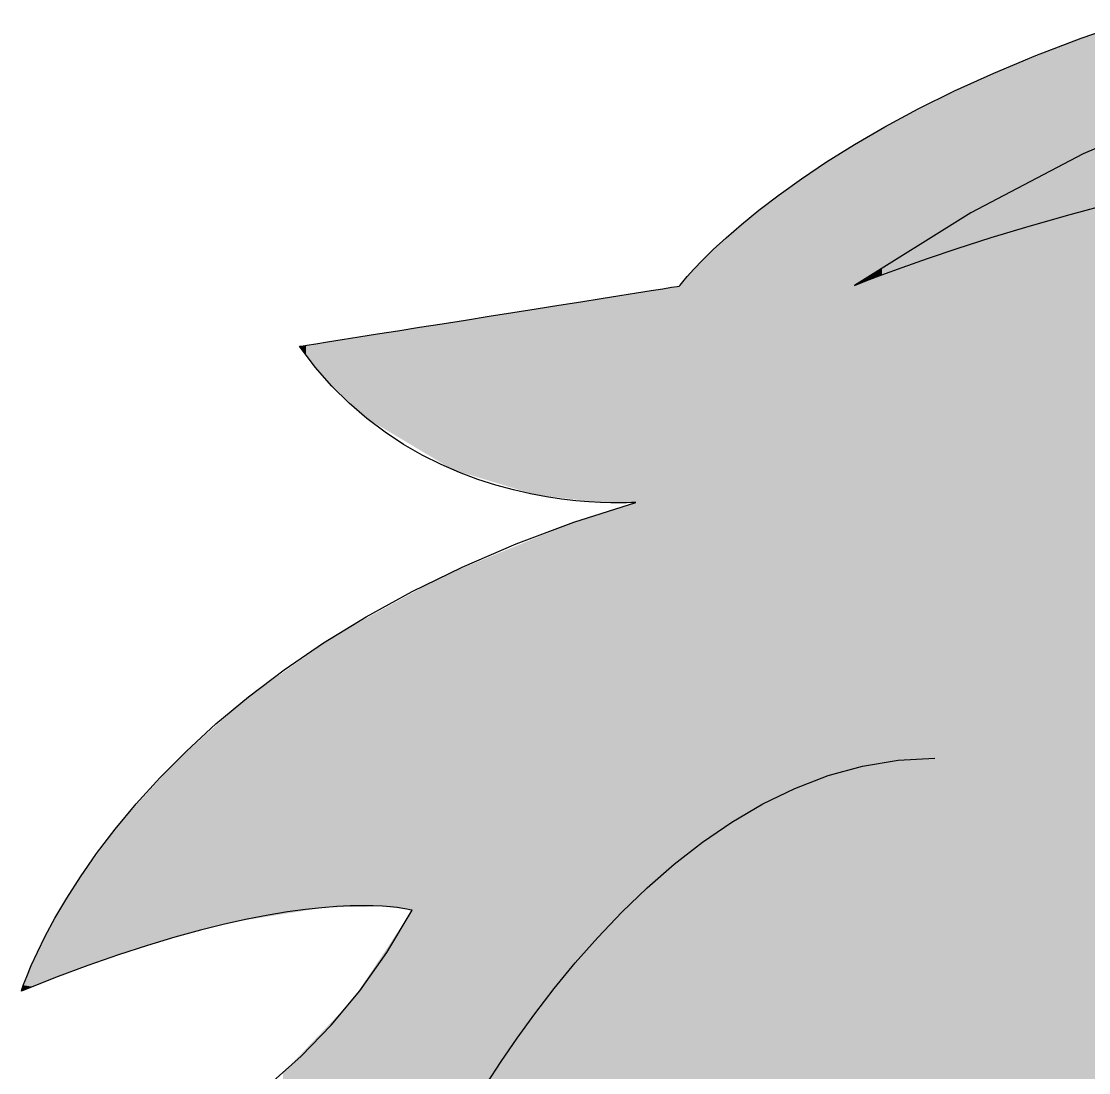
# Model space of a CAD drawing. Extents: x -42 to 1278, y -123 to 984.
# Drawn here: x 242 to 526, y 615.3 to 894.9 of the extents above; entities that cross this region are included whole.
import ezdxf

# ---------------------------------------------------------------- set-up
doc = ezdxf.new("R2010")
doc.units = 0
doc.layers.add('CABELLERA', color=7, linetype='CONTINUOUS')
doc.layers.add('CONTORNO_LON', color=7, linetype='CONTINUOUS')

# ---------------------------------------------------------------- blocks, each defined once
blk = doc.blocks.new('*U25')
at = {"layer": 'CONTORNO_LON', "color": 7, "linetype": 'CONTINUOUS'}
for points in [[(528.7, 3.38), (523.21, 890.19), (528.7, 891.97)], [(523.21, 1.91), (500.92, 881.12), (523.21, 890.19)], [(523.21, 1.91), (523.21, 890.19), (528.7, 3.38)], [(500.92, -4.04), (496.35, 879.26), (500.92, 881.12)], [(500.92, -4.04), (500.92, 881.12), (523.21, 1.91)], [(496.35, -4.81), (473.9, 868.07), (496.35, 879.26)], [(496.35, -4.81), (496.35, 879.26), (500.92, -4.04)], [(473.9, -8.61), (469.38, 865.37), (473.9, 868.07)], [(473.9, -8.61), (473.9, 868.07), (496.35, -4.81)], [(469.38, -9.38), (455.59, 857.14), (469.38, 865.37)], [(469.38, -9.38), (469.38, 865.37), (473.9, -8.61)], [(455.59, -10.36), (441.17, 846.99), (455.59, 857.14)], [(455.59, -10.36), (455.59, 857.14), (469.38, -9.38)], [(441.17, -11.4), (434.09, 841.19), (441.17, 846.99)], [(441.17, -11.4), (441.17, 846.99), (455.59, -10.36)], [(434.09, -11.9), (430.36, 838.13), (434.09, 841.19)], [(434.09, -11.9), (434.09, 841.19), (441.17, -11.4)], [(430.36, -11.95), (424.68, 832.77), (430.36, 838.13)], [(430.36, -11.95), (430.36, 838.13), (434.09, -11.9)], [(424.68, -12.01), (422.9, 831.09), (424.68, 832.77)], [(424.68, -12.01), (424.68, 832.77), (430.36, -11.95)], [(421.93, -12), (420.97, 829), (421.93, 830.04)], [(421.99, -12), (421.93, 830.04), (421.99, 830.11)], [(421.93, -12), (421.93, 830.04), (421.99, -12)], [(422.9, -12), (421.99, 830.11), (422.9, 831.09)], [(421.99, -12), (421.99, 830.11), (422.9, -12)], [(422.9, -12), (422.9, 831.09), (424.68, -12.01)], [(418.54, -12.23), (417.01, 824.51), (418.54, 826.38)], [(420.97, -12.05), (418.54, 826.38), (420.97, 829)], [(418.54, -12.23), (418.54, 826.38), (420.97, -12.05)], [(420.97, -12.05), (420.97, 829), (421.93, -12)], [(414.7, -12.56), (407.68, 823.02), (414.7, 824.14)], [(415.9, -12.42), (414.7, 824.14), (415.9, 824.33)], [(414.7, -12.56), (414.7, 824.14), (415.9, -12.42)], [(417.01, -12.34), (415.9, 824.33), (417.01, 824.51)], [(415.9, -12.42), (415.9, 824.33), (417.01, -12.34)], [(417.01, -12.34), (417.01, 824.51), (418.54, -12.23)], [(396.09, 766.95), (383.93, 819.26), (396.09, 821.19)], [(405, 766.96), (396.09, 821.19), (405, 822.6)], [(396.09, 766.95), (396.09, 821.19), (405, 766.96)], [(405.49, 767), (405, 822.6), (405.49, 822.68)], [(405, 766.96), (405, 822.6), (405.49, 767)], [(406.96, -13.41), (405.49, 822.68), (406.96, 822.91)], [(405.49, -13.63), (405.49, 822.68), (406.96, -13.41)], [(407.68, -13.33), (406.96, 822.91), (407.68, 823.02)], [(406.96, -13.41), (406.96, 822.91), (407.68, -13.33)], [(407.68, -13.33), (407.68, 823.02), (414.7, -12.56)], [(378.79, 769.01), (356.75, 814.96), (378.79, 818.45)], [(383.93, 768.4), (378.79, 818.45), (383.93, 819.26)], [(378.79, 769.01), (378.79, 818.45), (383.93, 768.4)], [(383.93, 768.4), (383.93, 819.26), (396.09, 766.95)], [(354.76, 776.89), (333.61, 811.29), (354.76, 814.64)], [(356.75, 775.7), (354.76, 814.64), (356.75, 814.96)], [(354.76, 776.89), (354.76, 814.64), (356.75, 775.7)], [(356.75, 775.7), (356.75, 814.96), (378.79, 769.01)], [(322.77, 799.9), (320.6, 809.23), (322.77, 809.57)], [(329.2, 793.75), (322.77, 809.57), (329.2, 810.59)], [(322.77, 799.9), (322.77, 809.57), (329.2, 793.75)], [(333.61, 789.52), (329.2, 810.59), (333.61, 811.29)], [(329.2, 793.75), (329.2, 810.59), (333.61, 789.52)], [(333.61, 789.52), (333.61, 811.29), (354.76, 776.89)], [(316.29, 808.12), (316.01, 808.5), (316.29, 808.55)], [(317.74, 806.1), (316.29, 808.55), (317.74, 808.78)], [(316.29, 808.12), (316.29, 808.55), (317.74, 806.1)], [(320.6, 802.57), (317.74, 808.78), (320.6, 809.23)], [(317.74, 806.1), (317.74, 808.78), (320.6, 802.57)], [(320.6, 802.57), (320.6, 809.23), (322.77, 799.9)], [(405.49, -13.63), (402.91, 766.22), (405.49, 767)], [(398.01, -14.77), (394.56, 763.54), (398.01, 764.7)], [(402.91, -14.02), (398.01, 764.7), (402.91, 766.22)], [(398.01, -14.77), (398.01, 764.7), (402.91, -14.02)], [(402.91, -14.02), (402.91, 766.22), (405.49, -13.63)], [(388.5, -16.48), (379.1, 757.65), (388.5, 761.52)], [(394.56, -15.29), (388.5, 761.52), (394.56, 763.54)], [(388.5, -16.48), (388.5, 761.52), (394.56, -15.29)], [(394.56, -15.29), (394.56, 763.54), (398.01, -14.77)], [(379.1, -18.34), (360.99, 750.2), (379.1, 757.65)], [(379.1, -18.34), (379.1, 757.65), (388.5, -16.48)], [(360.99, -22.84), (354.18, 747.39), (360.99, 750.2)], [(360.99, -22.84), (360.99, 750.2), (379.1, -18.34)], [(354.18, -24.93), (346.36, 743.09), (354.18, 747.39)], [(354.18, -24.93), (354.18, 747.39), (360.99, -22.84)], [(345.07, 658.73), (337.79, 738.37), (345.07, 742.38)], [(346, 658.5), (345.07, 742.38), (346, 742.89)], [(345.07, 658.73), (345.07, 742.38), (346, 658.5)], [(346.36, 21.97), (346, 742.89), (346.36, 743.09)], [(346, 21.88), (346, 742.89), (346.36, 21.97)], [(346.36, -27.32), (346.36, 743.09), (354.18, -24.93)], [(337.79, 659.61), (325.46, 731.58), (337.79, 738.37)], [(337.79, 659.61), (337.79, 738.37), (345.07, 658.73)], [(325.46, 659.32), (322.71, 729.63), (325.46, 731.58)], [(325.46, 659.32), (325.46, 731.58), (337.79, 659.61)], [(322.71, 659.26), (301.88, 714.84), (322.71, 729.63)], [(322.71, 659.26), (322.71, 729.63), (325.46, 659.32)], [(301.88, 655.94), (299.13, 712.39), (301.88, 714.84)], [(301.88, 655.94), (301.88, 714.84), (322.71, 659.26)], [(299.13, 655.5), (283.94, 698.83), (299.13, 712.39)], [(299.13, 655.5), (299.13, 712.39), (301.88, 655.94)], [(283.94, 651.67), (282.98, 697.97), (283.94, 698.83)], [(283.94, 651.67), (283.94, 698.83), (299.13, 655.5)], [(282.98, 651.37), (268.3, 681.73), (282.98, 697.97)], [(282.98, 651.37), (282.98, 697.97), (283.94, 651.67)], [(268.3, 646.78), (266.36, 679.11), (268.3, 681.73)], [(268.3, 646.78), (268.3, 681.73), (282.98, 651.37)], [(266.36, 646.17), (257.37, 666.9), (266.36, 679.11)], [(266.36, 646.17), (266.36, 679.11), (268.3, 646.78)], [(257.37, 642.84), (249.74, 654.24), (257.37, 666.9)], [(257.37, 642.84), (257.37, 666.9), (266.36, 646.17)], [(346, 21.88), (341.73, 652.1), (346, 658.5)], [(249.74, 640.01), (246.31, 647.3), (249.74, 654.24)], [(249.74, 640.01), (249.74, 654.24), (257.37, 642.84)], [(341.73, 20.84), (331.3, 636.45), (341.73, 652.1)], [(341.73, 20.84), (341.73, 652.1), (346, 21.88)], [(246.31, 638.74), (244.95, 644.54), (246.31, 647.3)], [(246.31, 638.74), (246.31, 647.3), (249.74, 640.01)], [(244.95, 638.19), (242.53, 638.57), (244.95, 644.54)], [(244.95, 638.19), (244.95, 644.54), (246.31, 638.74)], [(242.07, 637.03), (242, 637.01), (242.07, 637.23)], [(242.53, 637.22), (242.07, 637.23), (242.53, 638.57)], [(242.07, 637.03), (242.07, 637.23), (242.53, 637.22)], [(242.53, 637.22), (242.53, 638.57), (244.95, 638.19)], [(331.3, 17.82), (330.14, 634.72), (331.3, 636.45)], [(331.3, 17.82), (331.3, 636.45), (341.73, 20.84)], [(330.14, 17.42), (316.1, 619.96), (330.14, 634.72)], [(330.14, 17.42), (330.14, 634.72), (331.3, 17.82)], [(316.1, 12.55), (311.57, 615.2), (316.1, 619.96)], [(316.1, 12.55), (316.1, 619.96), (330.14, 17.42)]]:
    blk.add_solid(points, dxfattribs=at)
blk = doc.blocks.new('*U40')
at = {"layer": 'CABELLERA', "color": 7, "linetype": 'CONTINUOUS'}
for points in [[(477.67, 692.95), (470.5, 697.78), (477.67, 698.69)], [(477.67, 692.95), (477.67, 698.69), (485, 699)], [(463.49, 681.24), (456.65, 694.32), (463.49, 696.31)], [(470.5, 687.03), (463.49, 696.31), (470.5, 697.78)], [(463.49, 681.24), (463.49, 696.31), (470.5, 687.03)], [(470.5, 687.03), (470.5, 697.78), (477.67, 692.95)], [(456.65, 675.59), (449.98, 691.85), (456.65, 694.32)], [(456.65, 675.59), (456.65, 694.32), (463.49, 681.24)], [(449.98, 670.08), (443.48, 688.94), (449.98, 691.85)], [(449.98, 670.08), (449.98, 691.85), (456.65, 675.59)], [(443.48, 664.72), (437.17, 685.63), (443.48, 688.94)], [(443.48, 664.72), (443.48, 688.94), (449.98, 670.08)], [(437.17, 659.51), (431.05, 681.97), (437.17, 685.63)], [(437.17, 659.51), (437.17, 685.63), (443.48, 664.72)], [(431.05, 654.45), (425.11, 677.98), (431.05, 681.97)], [(431.05, 654.45), (431.05, 681.97), (437.17, 659.51)], [(425.11, 649.55), (419.38, 673.72), (425.11, 677.98)], [(425.11, 649.55), (425.11, 677.98), (431.05, 654.45)], [(419.38, 644.81), (413.84, 669.22), (419.38, 673.72)], [(419.38, 644.81), (419.38, 673.72), (425.11, 649.55)], [(413.84, 640.24), (408.52, 664.51), (413.84, 669.22)], [(413.84, 640.24), (413.84, 669.22), (419.38, 644.81)], [(408.52, 635.84), (398.5, 654.67), (408.52, 664.51)], [(408.52, 635.84), (408.52, 664.51), (413.84, 640.24)], [(398.5, 627.57), (389.38, 644.5), (398.5, 654.67)], [(398.5, 627.57), (398.5, 654.67), (408.52, 635.84)], [(389.38, 620.04), (381.17, 634.33), (389.38, 644.5)], [(389.38, 620.04), (389.38, 644.5), (398.5, 627.57)], [(381.17, 613.26), (377.43, 629.35), (381.17, 634.33)], [(381.17, 613.26), (381.17, 634.33), (389.38, 620.04)], [(377.43, 610.17), (373.94, 624.49), (377.43, 629.35)], [(377.43, 610.17), (377.43, 629.35), (381.17, 613.26)], [(373.94, 607.29), (370.69, 619.78), (373.94, 624.49)], [(373.94, 607.29), (373.94, 624.49), (377.43, 610.17)], [(370.69, 604.61), (367.7, 615.28), (370.69, 619.78)], [(370.69, 604.61), (370.69, 619.78), (373.94, 607.29)], [(367.7, 602.14), (364.98, 611.02), (367.7, 615.28)], [(367.7, 602.14), (367.7, 615.28), (370.69, 604.61)], [(364.98, 599.89), (362.52, 607.03), (364.98, 611.02)], [(364.98, 599.89), (364.98, 611.02), (367.7, 602.14)], [(362.52, 597.86), (360.33, 603.37), (362.52, 607.03)], [(362.52, 597.86), (362.52, 607.03), (364.98, 599.89)], [(360.33, 596.05), (358.41, 600.06), (360.33, 603.37)], [(360.33, 596.05), (360.33, 603.37), (362.52, 597.86)], [(358.41, 594.47), (356.78, 597.15), (358.41, 600.06)], [(358.41, 594.47), (358.41, 600.06), (360.33, 596.05)], [(356.78, 593.12), (355.43, 594.68), (356.78, 597.15)], [(356.78, 593.12), (356.78, 597.15), (358.41, 594.47)], [(355.43, 592.01), (354.38, 592.69), (355.43, 594.68)], [(355.43, 592.01), (355.43, 594.68), (356.78, 593.12)], [(353.61, 590.51), (353.15, 590.31), (353.61, 591.22)], [(354.38, 591.14), (353.61, 591.22), (354.38, 592.69)], [(353.61, 590.51), (353.61, 591.22), (354.38, 591.14)], [(354.38, 591.14), (354.38, 592.69), (355.43, 592.01)], [(353.15, 590.13), (353, 590), (353.15, 590.31)], [(353.15, 590.13), (353.15, 590.31), (353.61, 590.51)]]:
    blk.add_solid(points, dxfattribs=at)
blk = doc.blocks.new('*U46')
at = {"layer": 'CABELLERA', "color": 7, "linetype": 'CONTINUOUS'}
for points in [[(644.51, 861.68), (634.3, 891.62), (644.51, 892.35)], [(652.96, 861.23), (644.51, 892.35), (652.96, 892.95)], [(644.51, 861.68), (644.51, 892.35), (652.96, 861.23)], [(666.36, 860.53), (652.96, 892.95), (666.36, 893.03)], [(652.96, 861.23), (652.96, 892.95), (666.36, 860.53)], [(670.98, 859.87), (666.36, 893.03), (670.98, 893.05)], [(666.36, 860.53), (666.36, 893.03), (670.98, 859.87)], [(670.98, 859.87), (670.98, 893.05), (687.67, 857.47)], [(687.67, 857.47), (670.98, 893.05), (687.67, 892.08)], [(687.67, 857.47), (687.67, 892.08), (688.36, 857.3)], [(688.36, 857.3), (687.67, 892.08), (688.36, 892.04)], [(688.36, 857.3), (688.36, 892.04), (705.07, 853.03)], [(705.07, 853.03), (688.36, 892.04), (705.07, 890.01)], [(615.01, 860.56), (600.55, 886.01), (615.01, 888.98)], [(622.46, 861.19), (615.01, 888.98), (622.46, 890)], [(615.01, 860.56), (615.01, 888.98), (622.46, 861.19)], [(634.3, 861.45), (622.46, 890), (634.3, 891.62)], [(622.46, 861.19), (622.46, 890), (634.3, 861.45)], [(634.3, 861.45), (634.3, 891.62), (644.51, 861.68)], [(705.07, 853.03), (705.07, 890.01), (708.11, 852.25)], [(708.11, 852.25), (705.07, 890.01), (708.11, 889.45)], [(708.11, 852.25), (708.11, 889.45), (721.09, 847.07)], [(721.09, 847.07), (708.11, 889.45), (721.09, 887.07)], [(600.55, 859.33), (595.11, 884.9), (600.55, 886.01)], [(600.55, 859.33), (600.55, 886.01), (615.01, 860.56)], [(721.09, 847.07), (721.09, 887.07), (727.33, 844.58)], [(727.33, 844.58), (721.09, 887.07), (727.33, 885.55)], [(595.11, 858.58), (579.11, 880.53), (595.11, 884.9)], [(595.11, 858.58), (595.11, 884.9), (600.55, 859.33)], [(727.33, 827.3), (727.33, 885.55), (735.74, 827.42)], [(735.74, 827.42), (727.33, 885.55), (735.74, 883.5)], [(735.74, 827.42), (735.74, 883.5), (736.43, 827.4)], [(736.43, 827.4), (735.74, 883.5), (736.43, 883.33)], [(736.43, 827.4), (736.43, 883.33), (751.05, 827.12)], [(751.05, 827.12), (736.43, 883.33), (751.05, 878.88)], [(579.11, 856.37), (574.61, 879.29), (579.11, 880.53)], [(579.11, 856.37), (579.11, 880.53), (595.11, 858.58)], [(574.61, 855.55), (558.5, 873.76), (574.61, 879.29)], [(574.61, 855.55), (574.61, 879.29), (579.11, 856.37)], [(751.05, 827.12), (751.05, 878.88), (753.89, 827.07)], [(753.89, 827.07), (751.05, 878.88), (753.89, 877.85)], [(753.89, 827.07), (753.89, 877.85), (764.96, 826.43)], [(764.96, 826.43), (753.89, 877.85), (764.96, 873.83)], [(553.53, 851.48), (539.04, 866.04), (553.53, 872.05)], [(558.5, 852.59), (553.53, 872.05), (558.5, 873.76)], [(553.53, 851.48), (553.53, 872.05), (558.5, 852.59)], [(558.5, 852.59), (558.5, 873.76), (574.61, 855.55)], [(764.96, 826.43), (764.96, 873.83), (772.61, 825.99)], [(772.61, 825.99), (764.96, 873.83), (772.61, 870.61)], [(772.61, 825.99), (772.61, 870.61), (778.13, 825.42)], [(778.13, 825.42), (772.61, 870.61), (778.13, 868.29)], [(778.13, 825.42), (778.13, 868.29), (790.55, 824.13)], [(790.55, 824.13), (778.13, 868.29), (790.55, 862.35)], [(539.04, 848.24), (531.88, 863.07), (539.04, 866.04)], [(539.04, 848.24), (539.04, 866.04), (553.53, 851.48)], [(531.88, 846.39), (521.08, 857.8), (531.88, 863.07)], [(531.88, 846.39), (531.88, 863.07), (539.04, 848.24)], [(790.55, 824.13), (790.55, 862.35), (791.55, 824.03)], [(791.55, 824.03), (790.55, 862.35), (791.55, 861.79)], [(791.55, 824.03), (791.55, 861.79), (810.38, 821.05)], [(810.38, 821.05), (791.55, 861.79), (810.38, 851.23)], [(521.08, 843.6), (509.68, 852.25), (521.08, 857.8)], [(521.08, 843.6), (521.08, 857.8), (531.88, 846.39)], [(509.68, 840.3), (504.95, 849.59), (509.68, 852.25)], [(509.68, 840.3), (509.68, 852.25), (521.08, 843.6)], [(504.95, 838.93), (490.99, 841.76), (504.95, 849.59)], [(504.95, 838.93), (504.95, 849.59), (509.68, 840.3)], [(810.38, 821.05), (810.38, 851.23), (813.08, 820.44)], [(813.08, 820.44), (810.38, 851.23), (813.08, 849.72)], [(813.08, 820.44), (813.08, 849.72), (828.78, 816.9)], [(828.78, 816.9), (813.08, 849.72), (828.78, 839.21)], [(705.78, 826.64), (702.43, 843.14), (705.78, 843.55)], [(716.8, 827.11), (705.78, 843.55), (716.8, 844.32)], [(705.78, 826.64), (705.78, 843.55), (716.8, 827.11)], [(718.47, 827.18), (716.8, 844.32), (718.47, 844.38)], [(716.8, 827.11), (716.8, 844.32), (718.47, 827.18)], [(721.14, 827.22), (718.47, 844.38), (721.14, 844.49)], [(718.47, 827.18), (718.47, 844.38), (721.14, 827.22)], [(724.46, 827.26), (721.14, 844.49), (724.46, 844.56)], [(721.14, 827.22), (721.14, 844.49), (724.46, 827.26)], [(726.58, 827.29), (724.46, 844.56), (726.58, 844.58)], [(724.46, 827.26), (724.46, 844.56), (726.58, 827.29)], [(726.58, 827.29), (726.58, 844.58), (727.33, 827.3)], [(727.33, 827.3), (726.58, 844.58), (727.33, 844.58)], [(490.99, 834.51), (486.94, 839.48), (490.99, 841.76)], [(490.99, 834.51), (490.99, 841.76), (504.95, 838.93)], [(687.94, 825.53), (679.4, 839.23), (687.94, 840.96)], [(692.83, 825.86), (687.94, 840.96), (692.83, 841.95)], [(687.94, 825.53), (687.94, 840.96), (692.83, 825.86)], [(702.43, 826.5), (692.83, 841.95), (702.43, 843.14)], [(692.83, 825.86), (692.83, 841.95), (702.43, 826.5)], [(702.43, 826.5), (702.43, 843.14), (705.78, 826.64)], [(486.94, 833.13), (479.54, 834.77), (486.94, 839.48)], [(486.94, 833.13), (486.94, 839.48), (490.99, 834.51)], [(675.34, 824.41), (666.91, 835.09), (675.34, 837.89)], [(679.4, 824.77), (675.34, 837.89), (679.4, 839.23)], [(675.34, 824.41), (675.34, 837.89), (679.4, 824.77)], [(679.4, 824.77), (679.4, 839.23), (687.94, 825.53)], [(828.78, 816.9), (828.78, 839.21), (832.46, 815.76)], [(832.46, 815.76), (828.78, 839.21), (832.46, 836.75)], [(666.91, 823.49), (664.96, 834.13), (666.91, 835.09)], [(666.91, 823.49), (666.91, 835.09), (675.34, 824.41)], [(832.46, 815.76), (832.46, 836.75), (840.92, 813.14)], [(840.92, 813.14), (832.46, 836.75), (840.92, 830.41)], [(479.54, 830.61), (470.95, 829.3), (479.54, 834.77)], [(479.54, 830.61), (479.54, 834.77), (486.94, 833.13)], [(661.46, 822.84), (657.14, 829.46), (661.46, 832.39)], [(664.96, 823.28), (661.46, 832.39), (664.96, 834.13)], [(661.46, 822.84), (661.46, 832.39), (664.96, 823.28)], [(664.96, 823.28), (664.96, 834.13), (666.91, 823.49)], [(470.95, 827.49), (467.83, 827.31), (470.95, 829.3)], [(470.95, 827.49), (470.95, 829.3), (479.54, 830.61)], [(656.79, 822.25), (653.07, 825.55), (656.79, 829.22)], [(657.14, 822.3), (656.79, 829.22), (657.14, 829.46)], [(656.79, 822.25), (656.79, 829.22), (657.14, 822.3)], [(657.14, 822.3), (657.14, 829.46), (661.46, 822.84)], [(840.92, 813.14), (840.92, 830.41), (846.4, 811.44)], [(846.4, 811.44), (840.92, 830.41), (846.4, 826.02)], [(467.83, 826.3), (465.54, 825.86), (467.83, 827.31)], [(467.83, 826.3), (467.83, 827.31), (470.95, 827.49)], [(464.14, 824.86), (463.67, 824.67), (464.14, 824.97)], [(465.54, 825.42), (464.14, 824.97), (465.54, 825.86)], [(464.14, 824.86), (464.14, 824.97), (465.54, 825.42)], [(465.54, 825.42), (465.54, 825.86), (467.83, 826.3)], [(652.2, 821.6), (650.91, 822.04), (652.2, 824.13)], [(653.07, 821.72), (652.2, 824.13), (653.07, 825.55)], [(652.2, 821.6), (652.2, 824.13), (653.07, 821.72)], [(653.07, 821.72), (653.07, 825.55), (656.79, 822.25)], [(846.4, 811.44), (846.4, 826.02), (848.56, 810.54)], [(848.56, 810.54), (846.4, 826.02), (848.56, 824.29)], [(848.56, 810.54), (848.56, 824.29), (855.34, 807.7)], [(855.34, 807.7), (848.56, 824.29), (855.34, 818.51)], [(650.91, 821.4), (650.48, 821.33), (650.91, 822.04)], [(650.91, 821.4), (650.91, 822.04), (652.2, 821.6)], [(855.34, 807.7), (855.34, 818.51), (861.27, 805.21)], [(861.27, 805.21), (855.34, 818.51), (861.27, 813.16)], [(861.27, 805.21), (861.27, 813.16), (862.92, 804.52)], [(862.92, 804.52), (861.27, 813.16), (862.92, 811.59)], [(862.92, 804.52), (862.92, 811.59), (866.32, 802.6)], [(866.32, 802.6), (862.92, 811.59), (866.32, 808.34)], [(866.32, 802.6), (866.32, 808.34), (870.49, 800.24)], [(870.49, 800.24), (866.32, 808.34), (870.49, 804.18)], [(870.49, 800.24), (870.49, 804.18), (873.75, 798.4)], [(873.75, 798.4), (870.49, 804.18), (873.75, 800.75)], [(873.75, 798.4), (873.75, 800.75), (876.1, 797.07)], [(876.1, 797.07), (873.75, 800.75), (876.1, 798.18)], [(876.1, 797.07), (876.1, 798.18), (877.52, 796.27)], [(877.52, 796.27), (876.1, 798.18), (877.52, 796.56)], [(877.52, 796.27), (877.52, 796.56), (878, 796)]]:
    blk.add_solid(points, dxfattribs=at)

msp = doc.modelspace()

# ---------------------------------------------------------------- linework, layer by layer
at = {"layer": 'CABELLERA', "color": 7}
for points in [[(553.53, 872.05), (524.54, 859.67), (494.58, 843.96), (463.67, 824.67), (464.51, 825.01), (466.97, 825.97), (470.95, 827.49), (476.34, 829.47), (483.06, 831.84), (490.99, 834.51), (500.03, 837.42), (510.1, 840.47), (521.08, 843.6), (532.87, 846.71)], [(365.86, 612.41), (369.67, 618.26), (373.94, 624.49), (378.65, 631), (383.8, 637.7), (389.38, 644.5), (395.36, 651.3), (401.74, 658), (408.52, 664.51), (415.67, 670.74), (423.18, 676.59), (431.05, 681.97), (439.25, 686.78), (447.79, 690.93), (456.65, 694.32), (465.81, 696.86), (475.26, 698.45), (485, 699)]]:
    msp.add_lwpolyline(points, dxfattribs=at)
at = {"layer": 'CONTORNO_LON', "color": 7}
msp.add_lwpolyline([(308.2, 612.32), (316.43, 619.68), (324.39, 627.92), (332.02, 637.11), (339.24, 647.29), (346, 658.5), (345.85, 658.54), (345.38, 658.66), (344.59, 658.83), (343.47, 659.03), (342.02, 659.23), (340.23, 659.43), (338.09, 659.59), (335.59, 659.7), (332.74, 659.74), (329.51, 659.68), (325.92, 659.5), (321.94, 659.19), (317.57, 658.71), (312.81, 658.06), (307.65, 657.21), (302.07, 656.13), (296.09, 654.81), (289.68, 653.23), (282.84, 651.36), (275.57, 649.18), (267.86, 646.68), (259.7, 643.83), (251.08, 640.61), (242, 637), (242.15, 637.46), (242.61, 638.78), (243.43, 640.92), (244.63, 643.82), (246.26, 647.4), (248.35, 651.62), (250.94, 656.4), (254.06, 661.7), (257.74, 667.45), (262.03, 673.6), (266.96, 680.07), (272.56, 686.81), (278.88, 693.77), (285.94, 700.87), (293.78, 708.07), (302.44, 715.3), (311.96, 722.49), (322.37, 729.6), (333.7, 736.56), (345.99, 743.31), (359.28, 749.79), (373.61, 755.93), (389, 761.69), (405.5, 767), (405.21, 766.98), (404.36, 766.93), (402.99, 766.88), (401.13, 766.84), (398.82, 766.86), (396.09, 766.95), (392.98, 767.13), (389.52, 767.43), (385.75, 767.87), (381.71, 768.48), (377.43, 769.29), (372.94, 770.31), (368.28, 771.58), (363.49, 773.11), (358.6, 774.93), (353.65, 777.07), (348.67, 779.55), (343.7, 782.4), (338.77, 785.63), (333.91, 789.28), (329.18, 793.37), (324.59, 797.92), (320.18, 802.95), (316, 808.5), (316.51, 808.58), (317.99, 808.81), (320.34, 809.19), (323.48, 809.69), (327.32, 810.29), (331.78, 811), (336.76, 811.79), (342.19, 812.65), (347.96, 813.56), (353.99, 814.52), (360.2, 815.5), (366.5, 816.5), (372.8, 817.5), (379.01, 818.48), (385.04, 819.44), (390.81, 820.35), (396.24, 821.21), (401.22, 822), (405.68, 822.71), (409.52, 823.31), (412.66, 823.81), (415.01, 824.19), (416.49, 824.42), (417, 824.5), (417.24, 824.8), (417.95, 825.69), (419.18, 827.11), (420.93, 829.03), (423.22, 831.41), (426.08, 834.21), (429.52, 837.39), (433.57, 840.91), (438.25, 844.72), (443.58, 848.8), (449.57, 853.09), (456.25, 857.56), (463.64, 862.17), (471.76, 866.88), (480.62, 871.64), (490.26, 876.43), (500.69, 881.19), (511.92, 885.88), (523.99, 890.48), (536.91, 894.93)], dxfattribs=at)

# ---------------------------------------------------------------- block references
at = {"layer": 'CABELLERA', "color": 7}
for name in ['*U46', '*U40']:
    msp.add_blockref(name, (0, 0), dxfattribs=at)
at = {"layer": 'CONTORNO_LON', "color": 7}
msp.add_blockref('*U25', (0, 0), dxfattribs=at)

doc.saveas('drawing.dxf')
